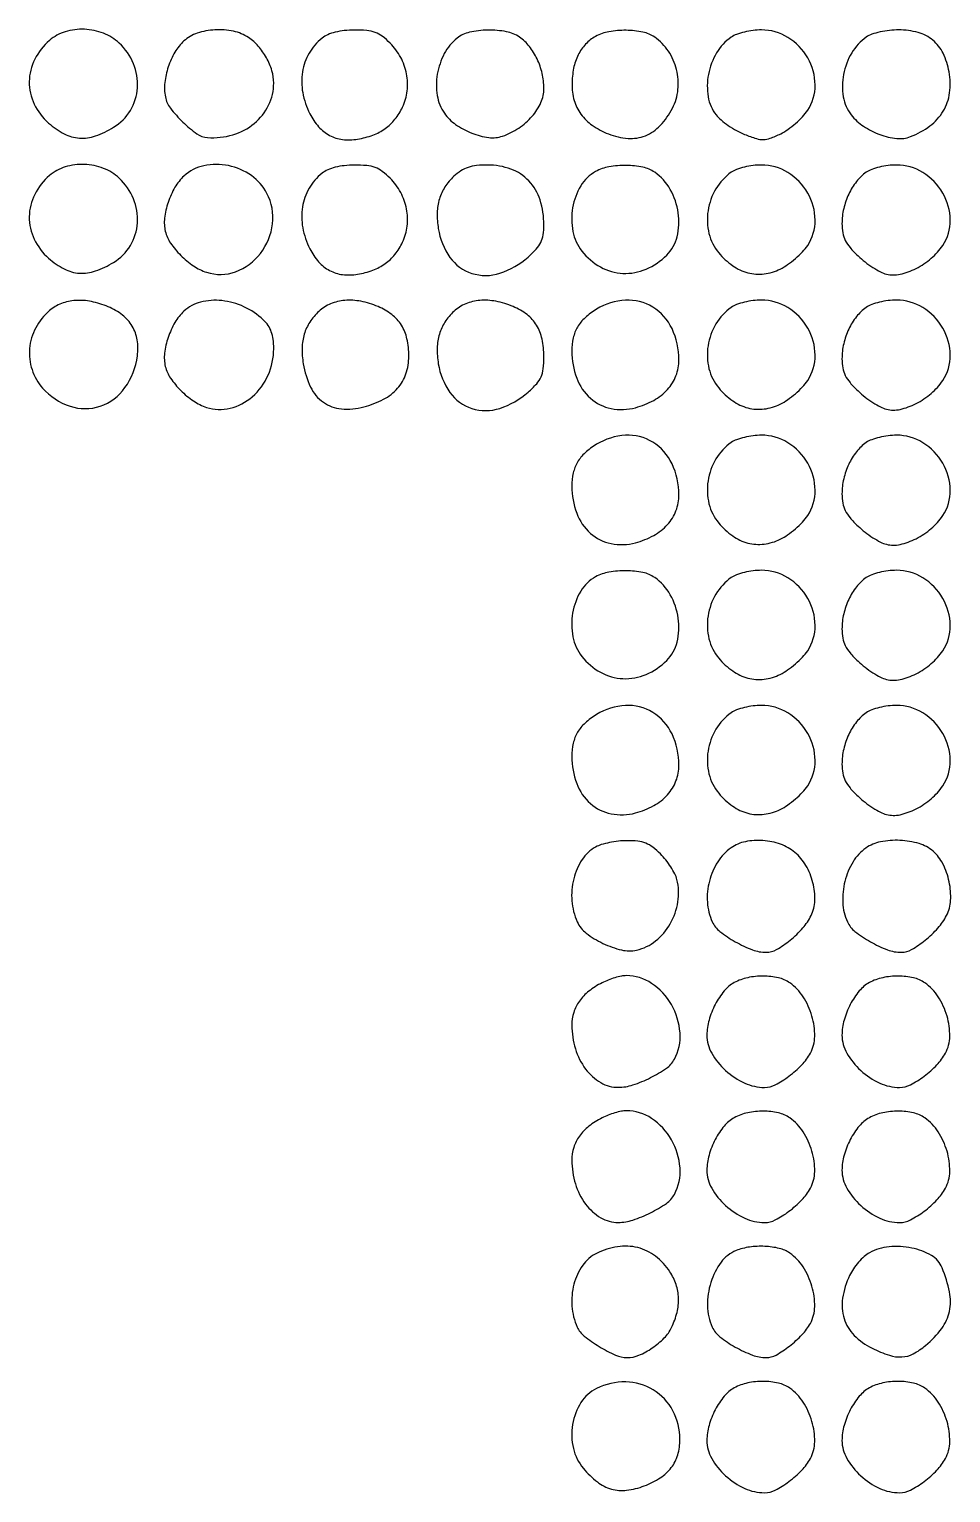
# Model space of a CAD drawing. Extents: x 21 to 1898, y 209 to 908.
# Drawn here: x 1218.5 to 1416.3, y 209 to 523.1 of the extents above; entities that cross this region are included whole.
import ezdxf

# ---------------------------------------------------------------- set-up
doc = ezdxf.new("R2010")
doc.units = 0

msp = doc.modelspace()

# ---------------------------------------------------------------- linework, layer by layer
for points in [[(1222.862018, 520.745033, 0.100559), (1219.679788, 516.688949, 0.113864), (1218.515318, 511.890162, 0.114303), (1219.572223, 507.08058, 0.101934), (1222.66129, 502.992529, 0.060502), (1226.032903, 500.687489, 0.104134), (1229.296742, 499.779633, 0.100388), (1232.73336, 500.251068, 0.053264), (1236.632343, 502.100287, 0.120397), (1240.220822, 505.714212, 0.119761), (1241.747374, 510.582855, 0.115563), (1240.889159, 515.747981, 0.106571), (1237.816832, 520.171104, 0.09609), (1234.449015, 522.281467, 0.082642), (1230.350049, 523.12632, 0.083698), (1226.246086, 522.595418, 0.102719)], [(1251.726909, 520.622712, 0.073299), (1249.788879, 518.211611, 0.05235), (1248.355672, 515.054211, 0.052502), (1247.613252, 511.680295, 0.075284), (1247.731211, 508.625747, 0.116811), (1248.819251, 506.198788, 0.037255), (1251.472124, 503.225411, 0.036582), (1254.496326, 500.705454, 0.139527), (1256.784796, 499.884846, 0.088447), (1262.218282, 500.481637, 0.101171), (1266.829625, 502.92641, 0.107856), (1269.905294, 506.834439, 0.113456), (1271, 511.596713, 0.074424), (1270.603021, 514.248962, 0.052426), (1269.421558, 517.028629, 0.051993), (1267.672167, 519.528693, 0.069189), (1265.586295, 521.3515, 0.093195), (1262.340428, 522.701646, 0.06531), (1258.382623, 523.010582, 0.066485), (1254.562125, 522.294389, 0.107745)], [(1281.36704, 521.227764, 0.091255), (1278.599596, 517.994737, 0.091762), (1277.17127, 513.994425, 0.08638), (1277.226466, 509.542953, 0.070153), (1278.751554, 505.013911, 0.063807), (1280.637557, 502.211251, 0.090623), (1282.985951, 500.349677, 0.093275), (1285.787061, 499.472405, 0.071535), (1289, 499.553799, 0.045829), (1292.286837, 500.427286, 0.066907), (1294.933807, 501.822053, 0.070186), (1297.028642, 503.807982, 0.056803), (1298.671681, 506.437699, 0.082562), (1299.666165, 509.893246, 0.077066), (1299.525004, 513.571706, 0.075298), (1298.263926, 517.108624, 0.073278), (1296.003383, 520.150463, 0.035261), (1294.311405, 521.619263, 0.07301), (1292.778064, 522.454249, 0.065556), (1290.963599, 522.863745, 0.023916), (1288.326923, 522.977764, 0.025794), (1286.150656, 522.855366, 0.034658), (1284.207402, 522.507678, 0.039441), (1282.58062, 521.95922, 0.069314)], [(1310.36704, 521.227764, 0.100896), (1307.625724, 517.898575, 0.080082), (1306.122093, 513.478845, 0.081773), (1306.099566, 508.901188, 0.113674), (1307.6325, 505.114292, 0.088164), (1310.048937, 502.705035, 0.058384), (1313.511937, 500.851674, 0.059926), (1317.166614, 499.898772, 0.118241), (1320.134272, 500.196652, 0.063396), (1323.614375, 501.929762, 0.067406), (1326.468958, 504.450046, 0.073465), (1328.353554, 507.414759, 0.10528), (1329, 510.45087, 0.05717), (1328.632607, 513.653524, 0.053756), (1327.547944, 516.760883, 0.055727), (1325.878491, 519.456016, 0.073597), (1323.783205, 521.439296, 0.10798), (1320.964634, 522.617327, 0.049171), (1316.964208, 522.948105, 0.049234), (1313.012945, 522.495082, 0.117609)], [(1340.110071, 521.604493, 0.077274), (1337.9461, 519.923822, 0.073964), (1336.356249, 517.64205, 0.066574), (1335.38214, 514.778897, 0.046627), (1335.035435, 511.384859, 0.070774), (1335.505016, 507.867036, 0.089363), (1336.937326, 504.919008, 0.084301), (1339.386324, 502.534426, 0.055872), (1342.852018, 500.675887, 0.077322), (1347.059029, 499.707366, 0.113944), (1350.789694, 500.290189, 0.109973), (1353.979158, 502.476653, 0.068491), (1356.602379, 506.19798, 0.094682), (1357.788827, 510.196463, 0.086508), (1357.475335, 514.4869, 0.086165), (1355.725454, 518.432569, 0.092878), (1352.783205, 521.439296, 0.102938), (1350.253941, 522.526163, 0.046952), (1346.661073, 522.911602, 0.046603), (1342.970696, 522.615354, 0.083408)], [(1369.216795, 521.439296, 0.106475), (1366.090007, 518.066951, 0.086208), (1364.331586, 513.444337, 0.089104), (1364.265487, 508.642662, 0.126301), (1365.981279, 504.750929, 0.05195), (1367.032556, 503.667468, 0.024376), (1368.591325, 502.487582, 0.023844), (1370.361014, 501.398911, 0.030813), (1372.084318, 500.582939, 0.017018), (1374.624159, 499.665663, 0.08264), (1376.133939, 499.441127, 0.088723), (1377.583811, 499.72636, 0.021243), (1379.839842, 500.716869, 0.039521), (1381.388766, 501.635242, 0.025121), (1383.040265, 502.928723, 0.025197), (1384.542439, 504.370941, 0.042038), (1385.632166, 505.742612, 0.151201), (1387.238024, 511.179572, 0.127943), (1385.647976, 516.982634, 0.124472), (1381.378676, 521.388904, 0.139269), (1375.70673, 523, 0.031931), (1373.911611, 522.885244, 0.027087), (1372.042353, 522.541543, 0.027979), (1370.370404, 522.039071, 0.065876)], [(1398.216795, 521.439296, 0.106475), (1395.090007, 518.066951, 0.086208), (1393.331586, 513.444337, 0.089104), (1393.265487, 508.642662, 0.126301), (1394.981279, 504.750929, 0.079329), (1397.605033, 502.32641, 0.059265), (1401.123166, 500.542703, 0.061742), (1404.762796, 499.700037, 0.117412), (1407.726828, 500.08624, 0.070724), (1411.884396, 502.382071, 0.097379), (1414.725845, 505.551405, 0.100395), (1416.101422, 509.482092, 0.079513), (1416.001398, 513.992356, 0.067404), (1414.701649, 517.974822, 0.107194), (1412.502196, 520.787563, 0.106975), (1409.331505, 522.440037, 0.066925), (1405.166743, 523, 0.028249), (1403.168691, 522.887023, 0.026989), (1401.164946, 522.549389, 0.028341), (1399.410113, 522.049402, 0.069306)], [(1222.862018, 491.745033, 0.100559), (1219.679788, 487.688949, 0.113864), (1218.515318, 482.890162, 0.114303), (1219.572223, 478.08058, 0.101934), (1222.66129, 473.992529, 0.060502), (1226.032903, 471.687489, 0.104134), (1229.296742, 470.779633, 0.100388), (1232.73336, 471.251068, 0.053264), (1236.632343, 473.100287, 0.120397), (1240.220822, 476.714212, 0.119761), (1241.747374, 481.582855, 0.115563), (1240.889159, 486.747981, 0.106571), (1237.816832, 491.171104, 0.09609), (1234.449015, 493.281467, 0.082642), (1230.350049, 494.12632, 0.083698), (1226.246086, 493.595418, 0.102719)], [(1251.726909, 491.622712, 0.07466), (1249.796612, 489.207872, 0.049896), (1248.333047, 485.979149, 0.050652), (1247.562481, 482.607212, 0.090257), (1247.722937, 479.774203, 0.090528), (1248.840798, 477.251845, 0.047744), (1251.036812, 474.608097, 0.046858), (1253.782384, 472.348604, 0.069151), (1256.579191, 470.973865, 0.16957), (1262.805337, 471.080772, 0.141894), (1268.152991, 475.021081, 0.134982), (1270.736645, 481.387281, 0.149713), (1269.551112, 487.90116, 0.120948), (1266.214733, 491.720738, 0.101915), (1261.275781, 493.86128, 0.104667), (1256.005723, 493.84684, 0.134832)], [(1281.36704, 492.227764, 0.091255), (1278.599596, 488.994737, 0.091762), (1277.17127, 484.994425, 0.08638), (1277.226466, 480.542953, 0.070153), (1278.751554, 476.013911, 0.063807), (1280.637557, 473.211251, 0.090623), (1282.985951, 471.349677, 0.093275), (1285.787061, 470.472405, 0.071535), (1289, 470.553799, 0.045829), (1292.286837, 471.427286, 0.066907), (1294.933807, 472.822053, 0.070186), (1297.028642, 474.807982, 0.056803), (1298.671681, 477.437699, 0.082562), (1299.666165, 480.893246, 0.077066), (1299.525004, 484.571706, 0.075298), (1298.263926, 488.108624, 0.073278), (1296.003383, 491.150463, 0.035261), (1294.311405, 492.619263, 0.07301), (1292.778064, 493.454249, 0.065556), (1290.963599, 493.863745, 0.023916), (1288.326923, 493.977764, 0.025794), (1286.150656, 493.855366, 0.034658), (1284.207402, 493.507678, 0.039441), (1282.58062, 492.95922, 0.069314)], [(1309.686466, 491.585231, 0.0614), (1307.749862, 489.289467, 0.07218), (1306.554246, 486.709665, 0.067475), (1306.092037, 483.754109, 0.045346), (1306.332261, 480.339943, 0.113337), (1308.839811, 474.179943, 0.164458), (1313.535874, 470.737955, 0.15695), (1319.534035, 470.767092, 0.101425), (1325.616944, 474.236822, 0.027445), (1327.361088, 475.946466, 0.07152), (1328.347484, 477.395376, 0.077439), (1328.842253, 478.992868, 0.03646), (1329, 481.153252, 0.076626), (1328.176475, 486.495391, 0.112622), (1325.783246, 490.578074, 0.11716), (1321.938242, 493.113922, 0.087669), (1316.923516, 494, 0.026444), (1314.549017, 493.874331, 0.054128), (1312.729135, 493.479009, 0.061444), (1311.187831, 492.744361, 0.045002)], [(1340.110071, 492.604493, 0.131273), (1336.913594, 489.522543, 0.093296), (1335.167611, 484.834688, 0.091374), (1335.227528, 479.741644, 0.11868), (1337.1679, 475.513679, 0.099741), (1341.167424, 472.107462, 0.115305), (1345.972703, 470.741108, 0.11378), (1350.935545, 471.639837, 0.095202), (1355.376556, 474.649283, 0.136898), (1357.604848, 478.602317, 0.096787), (1357.851814, 483.720296, 0.092654), (1356.131417, 488.750597, 0.11183), (1352.783205, 492.439296, 0.102938), (1350.253941, 493.526163, 0.046952), (1346.661073, 493.911602, 0.046603), (1342.970696, 493.615354, 0.083408)], [(1369.216795, 492.439296, 0.106225), (1365.932085, 488.900131, 0.09592), (1364.23954, 484.193568, 0.097917), (1364.442396, 479.279179, 0.11628), (1366.532726, 475.143477, 0.063921), (1369.529015, 472.38763, 0.089958), (1372.812034, 470.855979, 0.095932), (1376.260507, 470.628708, 0.082801), (1379.742753, 471.670484, 0.038703), (1381.328943, 472.606871, 0.025087), (1383.011745, 473.915097, 0.025213), (1384.535771, 475.367655, 0.042943), (1385.632166, 476.742612, 0.151201), (1387.238024, 482.179572, 0.127943), (1385.647976, 487.982634, 0.124472), (1381.378676, 492.388904, 0.139269), (1375.70673, 494, 0.031931), (1373.911611, 493.885244, 0.027087), (1372.042353, 493.541543, 0.027979), (1370.370404, 493.039071, 0.065876)], [(1398.216795, 492.439296, 0.07367), (1396.118035, 490.452156, 0.055947), (1394.449223, 487.753678, 0.053885), (1393.366686, 484.638159, 0.056748), (1393, 481.417737, 0.043934), (1393.174905, 479.431037, 0.07147), (1393.703956, 477.825545, 0.062399), (1394.722426, 476.290035, 0.026099), (1396.440394, 474.491445, 0.024651), (1397.951841, 473.200588, 0.021675), (1399.647574, 472.004754, 0.022252), (1401.273503, 471.060007, 0.059061), (1402.527264, 470.582513, 0.117368), (1405.459929, 470.546625, 0.062407), (1408.894818, 471.785235, 0.058753), (1412.166329, 473.966742, 0.06961), (1414.632166, 476.742612, 0.151201), (1416.238024, 482.179572, 0.127943), (1414.647976, 487.982634, 0.124472), (1410.378676, 492.388904, 0.139269), (1404.70673, 494, 0.031931), (1402.911611, 493.885244, 0.027087), (1401.042353, 493.541543, 0.027979), (1399.370404, 493.039071, 0.065876)], [(1222.862018, 462.745033, 0.094691), (1219.899678, 459.058286, 0.100137), (1218.579959, 454.610668, 0.102162), (1219.103173, 450.072199, 0.102667), (1221.381239, 446.121121, 0.130283), (1227.265006, 442.232014, 0.164478), (1233.751036, 442.239028, 0.158903), (1239.061143, 446.211563, 0.12058), (1241.730276, 453.025721, 0.073293), (1241.68582, 456.447357, 0.094531), (1240.616695, 459.396209, 0.092573), (1238.514671, 461.78833, 0.067467), (1235.454338, 463.583526, 0.049152), (1231.8465, 464.6899, 0.066553), (1228.447963, 464.915964, 0.074346), (1225.411204, 464.253105, 0.085652)], [(1251.726909, 462.622712, 0.07466), (1249.796612, 460.207872, 0.049896), (1248.333047, 456.979149, 0.050652), (1247.562481, 453.607212, 0.090257), (1247.722937, 450.774203, 0.090528), (1248.840798, 448.251845, 0.047744), (1251.036812, 445.608097, 0.046858), (1253.782384, 443.348604, 0.069151), (1256.579191, 441.973865, 0.141145), (1261.63897, 441.779791, 0.119619), (1266.400246, 444.259817, 0.109677), (1269.791083, 448.871556, 0.104024), (1270.996262, 454.575686, 0.031473), (1270.871356, 456.587476, 0.055938), (1270.482516, 458.1995, 0.063181), (1269.789398, 459.548441, 0.054353), (1268.75, 460.759074, 0.079347), (1264.612119, 463.556024, 0.08193), (1259.854183, 464.885829, 0.089779), (1255.299412, 464.566316, 0.125223)], [(1280.686466, 462.585231, 0.0614), (1278.749862, 460.289467, 0.07218), (1277.554246, 457.709665, 0.067475), (1277.092037, 454.754109, 0.045346), (1277.332261, 451.339943, 0.071572), (1278.897706, 446.346141, 0.12704), (1281.656671, 443.066597, 0.134798), (1285.530812, 441.649396, 0.085567), (1290.347456, 442.074395, 0.055843), (1294.570601, 443.713827, 0.091179), (1297.587921, 446.073614, 0.100584), (1299.379026, 449.167814, 0.081237), (1300, 452.964585, 0.053002), (1299.604822, 456.682049, 0.086027), (1298.419423, 459.620504, 0.090561), (1296.36766, 461.887048, 0.064762), (1293.401426, 463.605633, 0.049622), (1289.701764, 464.736369, 0.069495), (1286.256135, 464.938812, 0.078403), (1283.212233, 464.204988, 0.088822)], [(1309.686466, 462.585231, 0.0614), (1307.749862, 460.289467, 0.07218), (1306.554246, 457.709665, 0.067475), (1306.092037, 454.754109, 0.045346), (1306.332261, 451.339943, 0.113337), (1308.839811, 445.179943, 0.164458), (1313.535874, 441.737955, 0.15695), (1319.534035, 441.767092, 0.101425), (1325.616944, 445.236822, 0.027456), (1327.449342, 447.033049, 0.081132), (1328.410165, 448.504196, 0.079102), (1328.865933, 450.225951, 0.025231), (1329, 452.881086, 0.05185), (1328.608075, 456.650326, 0.086304), (1327.428838, 459.607938, 0.09142), (1325.379432, 461.880049, 0.064784), (1322.401426, 463.605633, 0.049622), (1318.701764, 464.736369, 0.069495), (1315.256135, 464.938812, 0.078403), (1312.212233, 464.204988, 0.088822)], [(1340.313822, 463.049773, 0.046085), (1337.854442, 461.219965, 0.076768), (1336.222862, 459.226096, 0.079726), (1335.307208, 456.889268, 0.053635), (1335, 454.033623, 0.089051), (1336.036968, 448.257454, 0.123126), (1338.999085, 443.93039, 0.133659), (1343.442035, 441.730528, 0.114759), (1348.669564, 441.911023, 0.059952), (1352.570919, 443.481925, 0.082936), (1355.52735, 445.814785, 0.091831), (1357.360361, 448.777116, 0.093007), (1358, 452.186024, 0.110394), (1356.504987, 458.874773, 0.146068), (1352.365445, 463.501508, 0.152729), (1346.520477, 464.979762, 0.123663)], [(1369.216795, 463.439296, 0.106225), (1365.932085, 459.900131, 0.09592), (1364.23954, 455.193568, 0.097917), (1364.442396, 450.279179, 0.11628), (1366.532726, 446.143477, 0.063921), (1369.529015, 443.38763, 0.089958), (1372.812034, 441.855979, 0.095932), (1376.260507, 441.628708, 0.082801), (1379.742753, 442.670484, 0.038703), (1381.328943, 443.606871, 0.025087), (1383.011745, 444.915097, 0.025213), (1384.535771, 446.367655, 0.042943), (1385.632166, 447.742612, 0.151201), (1387.238024, 453.179572, 0.127943), (1385.647976, 458.982634, 0.124472), (1381.378676, 463.388904, 0.139269), (1375.70673, 465, 0.031931), (1373.911611, 464.885244, 0.027087), (1372.042353, 464.541543, 0.027979), (1370.370404, 464.039071, 0.065876)], [(1398.216795, 463.439296, 0.07367), (1396.118035, 461.452156, 0.055947), (1394.449223, 458.753678, 0.053885), (1393.366686, 455.638159, 0.056748), (1393, 452.417737, 0.043934), (1393.174905, 450.431037, 0.07147), (1393.703956, 448.825545, 0.062399), (1394.722426, 447.290035, 0.026099), (1396.440394, 445.491445, 0.024651), (1397.951841, 444.200588, 0.021675), (1399.647574, 443.004754, 0.022252), (1401.273503, 442.060007, 0.059061), (1402.527264, 441.582513, 0.117368), (1405.459929, 441.546625, 0.062407), (1408.894818, 442.785235, 0.058753), (1412.166329, 444.966742, 0.06961), (1414.632166, 447.742612, 0.151201), (1416.238024, 453.179572, 0.127943), (1414.647976, 458.982634, 0.124472), (1410.378676, 463.388904, 0.139269), (1404.70673, 465, 0.031931), (1402.911611, 464.885244, 0.027087), (1401.042353, 464.541543, 0.027979), (1399.370404, 464.039071, 0.065876)], [(1340.313822, 434.049773, 0.046085), (1337.854442, 432.219965, 0.076768), (1336.222862, 430.226096, 0.079726), (1335.307208, 427.889268, 0.053635), (1335, 425.033623, 0.089051), (1336.036968, 419.257454, 0.123126), (1338.999085, 414.93039, 0.133659), (1343.442035, 412.730528, 0.114759), (1348.669564, 412.911023, 0.059952), (1352.570919, 414.481925, 0.082936), (1355.52735, 416.814785, 0.091831), (1357.360361, 419.777116, 0.093007), (1358, 423.186024, 0.110394), (1356.504987, 429.874773, 0.146068), (1352.365445, 434.501508, 0.152729), (1346.520477, 435.979762, 0.123663)], [(1369.216795, 434.439296, 0.106225), (1365.932085, 430.900131, 0.09592), (1364.23954, 426.193568, 0.097917), (1364.442396, 421.279179, 0.11628), (1366.532726, 417.143477, 0.063921), (1369.529015, 414.38763, 0.089958), (1372.812034, 412.855979, 0.095932), (1376.260507, 412.628708, 0.082801), (1379.742753, 413.670484, 0.038703), (1381.328943, 414.606871, 0.025087), (1383.011745, 415.915097, 0.025213), (1384.535771, 417.367655, 0.042943), (1385.632166, 418.742612, 0.151201), (1387.238024, 424.179572, 0.127943), (1385.647976, 429.982634, 0.124472), (1381.378676, 434.388904, 0.139269), (1375.70673, 436, 0.031931), (1373.911611, 435.885244, 0.027087), (1372.042353, 435.541543, 0.027979), (1370.370404, 435.039071, 0.065876)], [(1398.216795, 434.439296, 0.07367), (1396.118035, 432.452156, 0.055947), (1394.449223, 429.753678, 0.053885), (1393.366686, 426.638159, 0.056748), (1393, 423.417737, 0.043934), (1393.174905, 421.431037, 0.07147), (1393.703956, 419.825545, 0.062399), (1394.722426, 418.290035, 0.026099), (1396.440394, 416.491445, 0.024651), (1397.951841, 415.200588, 0.021675), (1399.647574, 414.004754, 0.022252), (1401.273503, 413.060007, 0.059061), (1402.527264, 412.582513, 0.117368), (1405.459929, 412.546625, 0.062407), (1408.894818, 413.785235, 0.058753), (1412.166329, 415.966742, 0.06961), (1414.632166, 418.742612, 0.151201), (1416.238024, 424.179572, 0.127943), (1414.647976, 429.982634, 0.124472), (1410.378676, 434.388904, 0.139269), (1404.70673, 436, 0.031931), (1402.911611, 435.885244, 0.027087), (1401.042353, 435.541543, 0.027979), (1399.370404, 435.039071, 0.065876)], [(1340.110071, 405.604493, 0.131273), (1336.913594, 402.522543, 0.093296), (1335.167611, 397.834688, 0.091374), (1335.227528, 392.741644, 0.11868), (1337.1679, 388.513679, 0.099741), (1341.167424, 385.107462, 0.115305), (1345.972703, 383.741108, 0.11378), (1350.935545, 384.639837, 0.095202), (1355.376556, 387.649283, 0.136898), (1357.604848, 391.602317, 0.096787), (1357.851814, 396.720296, 0.092654), (1356.131417, 401.750597, 0.11183), (1352.783205, 405.439296, 0.102938), (1350.253941, 406.526163, 0.046952), (1346.661073, 406.911602, 0.046603), (1342.970696, 406.615354, 0.083408)], [(1369.216795, 405.439296, 0.106225), (1365.932085, 401.900131, 0.09592), (1364.23954, 397.193568, 0.097917), (1364.442396, 392.279179, 0.11628), (1366.532726, 388.143477, 0.063921), (1369.529015, 385.38763, 0.089958), (1372.812034, 383.855979, 0.095932), (1376.260507, 383.628708, 0.082801), (1379.742753, 384.670484, 0.038703), (1381.328943, 385.606871, 0.025087), (1383.011745, 386.915097, 0.025213), (1384.535771, 388.367655, 0.042943), (1385.632166, 389.742612, 0.151201), (1387.238024, 395.179572, 0.127943), (1385.647976, 400.982634, 0.124472), (1381.378676, 405.388904, 0.139269), (1375.70673, 407, 0.031931), (1373.911611, 406.885244, 0.027087), (1372.042353, 406.541543, 0.027979), (1370.370404, 406.039071, 0.065876)], [(1398.216795, 405.439296, 0.07367), (1396.118035, 403.452156, 0.055947), (1394.449223, 400.753678, 0.053885), (1393.366686, 397.638159, 0.056748), (1393, 394.417737, 0.043934), (1393.174905, 392.431037, 0.07147), (1393.703956, 390.825545, 0.062399), (1394.722426, 389.290035, 0.026099), (1396.440394, 387.491445, 0.024651), (1397.951841, 386.200588, 0.021675), (1399.647574, 385.004754, 0.022252), (1401.273503, 384.060007, 0.059061), (1402.527264, 383.582513, 0.117368), (1405.459929, 383.546625, 0.062407), (1408.894818, 384.785235, 0.058753), (1412.166329, 386.966742, 0.06961), (1414.632166, 389.742612, 0.151201), (1416.238024, 395.179572, 0.127943), (1414.647976, 400.982634, 0.124472), (1410.378676, 405.388904, 0.139269), (1404.70673, 407, 0.031931), (1402.911611, 406.885244, 0.027087), (1401.042353, 406.541543, 0.027979), (1399.370404, 406.039071, 0.065876)], [(1340.313822, 376.049773, 0.046085), (1337.854442, 374.219965, 0.076768), (1336.222862, 372.226096, 0.079726), (1335.307208, 369.889268, 0.053635), (1335, 367.033623, 0.089051), (1336.036968, 361.257454, 0.123126), (1338.999085, 356.93039, 0.133659), (1343.442035, 354.730528, 0.114759), (1348.669564, 354.911023, 0.059952), (1352.570919, 356.481925, 0.082936), (1355.52735, 358.814785, 0.091831), (1357.360361, 361.777116, 0.093007), (1358, 365.186024, 0.110394), (1356.504987, 371.874773, 0.146068), (1352.365445, 376.501508, 0.152729), (1346.520477, 377.979762, 0.123663)], [(1369.216795, 376.439296, 0.106225), (1365.932085, 372.900131, 0.09592), (1364.23954, 368.193568, 0.097917), (1364.442396, 363.279179, 0.11628), (1366.532726, 359.143477, 0.063921), (1369.529015, 356.38763, 0.089958), (1372.812034, 354.855979, 0.095932), (1376.260507, 354.628708, 0.082801), (1379.742753, 355.670484, 0.038703), (1381.328943, 356.606871, 0.025087), (1383.011745, 357.915097, 0.025213), (1384.535771, 359.367655, 0.042943), (1385.632166, 360.742612, 0.151201), (1387.238024, 366.179572, 0.127943), (1385.647976, 371.982634, 0.124472), (1381.378676, 376.388904, 0.139269), (1375.70673, 378, 0.031931), (1373.911611, 377.885244, 0.027087), (1372.042353, 377.541543, 0.027979), (1370.370404, 377.039071, 0.065876)], [(1398.216795, 376.439296, 0.07367), (1396.118035, 374.452156, 0.055947), (1394.449223, 371.753678, 0.053885), (1393.366686, 368.638159, 0.056748), (1393, 365.417737, 0.043934), (1393.174905, 363.431037, 0.07147), (1393.703956, 361.825545, 0.062399), (1394.722426, 360.290035, 0.026099), (1396.440394, 358.491445, 0.024651), (1397.951841, 357.200588, 0.021675), (1399.647574, 356.004754, 0.022252), (1401.273503, 355.060007, 0.059061), (1402.527264, 354.582513, 0.117368), (1405.459929, 354.546625, 0.062407), (1408.894818, 355.785235, 0.058753), (1412.166329, 357.966742, 0.06961), (1414.632166, 360.742612, 0.151201), (1416.238024, 366.179572, 0.127943), (1414.647976, 371.982634, 0.124472), (1410.378676, 376.388904, 0.139269), (1404.70673, 378, 0.031931), (1402.911611, 377.885244, 0.027087), (1401.042353, 377.541543, 0.027979), (1399.370404, 377.039071, 0.065876)], [(1340.110071, 347.604493, 0.121619), (1337.194591, 344.898473, 0.084905), (1335.393567, 340.768117, 0.079941), (1335.00262, 336.025183, 0.08778), (1336.153791, 331.56181, 0.122521), (1338.097997, 329.114601, 0.052769), (1341.674965, 326.920674, 0.052643), (1345.667506, 325.510401, 0.113119), (1348.913218, 325.48094, 0.115743), (1352.983901, 327.43058, 0.093984), (1356.132226, 331.121294, 0.091185), (1357.777142, 335.816579, 0.100589), (1357.558846, 340.621562, 0.056463), (1357.104013, 341.834673, 0.024742), (1356.248214, 343.325935, 0.024105), (1355.173683, 344.835335, 0.029642), (1354.025711, 346.128135, 0.034238), (1352.37208, 347.56958, 0.068397), (1350.862465, 348.417801, 0.066016), (1349.144635, 348.844554, 0.02997), (1346.826923, 348.964565, 0.026117), (1344.995033, 348.853763, 0.021791), (1343.068992, 348.550427, 0.022344), (1341.32862, 348.116281, 0.054293)], [(1369.216795, 347.439296, 0.097755), (1366.311618, 344.412462, 0.08004), (1364.519573, 340.292267, 0.078987), (1364.097856, 335.764644, 0.090938), (1365.153791, 331.56181, 0.119815), (1366.78466, 329.486376, 0.037753), (1370.085075, 327.272675, 0.038312), (1373.769599, 325.543668, 0.09079), (1376.738999, 325, 0.131874), (1378.969242, 325.598632, 0.040178), (1381.870207, 327.603723, 0.040424), (1384.592423, 330.221801, 0.066583), (1386.369251, 332.869116, 0.106678), (1387.184267, 336.12061, 0.071349), (1386.763905, 339.947357, 0.069127), (1385.251594, 343.627491, 0.08605), (1382.873767, 346.452765, 0.089538), (1379.824693, 348.202221, 0.067652), (1376.039317, 348.998008, 0.068921), (1372.256327, 348.749816, 0.102324)], [(1398.116873, 347.369307, 0.104661), (1395.3632, 344.420671, 0.07439), (1393.620921, 340.231663, 0.073322), (1393.164717, 335.650927, 0.09539), (1394.153791, 331.56181, 0.119815), (1395.78466, 329.486376, 0.037753), (1399.085075, 327.272675, 0.038312), (1402.769599, 325.543668, 0.09079), (1405.738999, 325, 0.131728), (1407.956882, 325.594634, 0.039715), (1410.85596, 327.592012, 0.039898), (1413.59967, 330.212478, 0.062924), (1415.443429, 332.890604, 0.106886), (1416.324739, 336.147278, 0.064685), (1416.01272, 340.146229, 0.064175), (1414.679818, 343.972224, 0.099584), (1412.538122, 346.720868, 0.106962), (1409.545304, 348.345186, 0.059872), (1405.441611, 349.02655, 0.059761), (1401.281348, 348.71626, 0.104676)], [(1341.5, 318.463839, 0.047655), (1338.644499, 316.652744, 0.072737), (1336.615676, 314.539918, 0.080547), (1335.413588, 312.108479, 0.07474), (1335, 309.357097, 0.074453), (1335.758677, 304.290301, 0.086428), (1337.962562, 299.948302, 0.098938), (1341.209413, 297.034165, 0.136565), (1344.972506, 296.021962, 0.077237), (1348.104388, 296.536567, 0.036518), (1351.900942, 298.097282, 0.03573), (1355.302901, 300.110987, 0.118933), (1357.019318, 302.036096, 0.142192), (1358.225834, 307.727233, 0.112435), (1356.373163, 313.769577, 0.114255), (1352.121552, 318.342836, 0.150395), (1346.702947, 319.993839, 0.049748), (1345.647678, 319.885603, 0.021098), (1344.265866, 319.54186, 0.020625), (1342.81011, 319.047701, 0.025379)], [(1369.881475, 318.496912, 0.095838), (1367.706665, 316.706035, 0.052443), (1365.789826, 313.818443, 0.050975), (1364.450418, 310.45893, 0.069491), (1364, 307.23373, 0.130485), (1365.027067, 303.365169, 0.078822), (1368.013721, 299.643968, 0.076598), (1372.11261, 296.933522, 0.108259), (1376.373615, 296, 0.120243), (1378.676286, 296.561886, 0.040969), (1381.611797, 298.40463, 0.04089), (1384.37071, 300.844942, 0.067215), (1386.205371, 303.357861, 0.121519), (1387.141961, 306.957332, 0.07462), (1386.543606, 311.321405, 0.072207), (1384.644716, 315.468531, 0.096859), (1381.783205, 318.439296, 0.096584), (1379.333926, 319.528505, 0.055314), (1376.109539, 319.90212, 0.053739), (1372.749624, 319.556402, 0.072096)], [(1398.881475, 318.496912, 0.095838), (1396.706665, 316.706035, 0.052443), (1394.789826, 313.818443, 0.050975), (1393.450418, 310.45893, 0.069491), (1393, 307.23373, 0.130485), (1394.027067, 303.365169, 0.078822), (1397.013721, 299.643968, 0.076598), (1401.11261, 296.933522, 0.108259), (1405.373615, 296, 0.120243), (1407.676286, 296.561886, 0.040969), (1410.611797, 298.40463, 0.04089), (1413.37071, 300.844942, 0.067215), (1415.205371, 303.357861, 0.121519), (1416.141961, 306.957332, 0.07462), (1415.543606, 311.321405, 0.072207), (1413.644716, 315.468531, 0.096859), (1410.783205, 318.439296, 0.096584), (1408.333926, 319.528505, 0.055314), (1405.109539, 319.90212, 0.053739), (1401.749624, 319.556402, 0.072096)], [(1341.5, 289.463839, 0.047655), (1338.644499, 287.652744, 0.072737), (1336.615676, 285.539918, 0.080547), (1335.413588, 283.108479, 0.07474), (1335, 280.357097, 0.074453), (1335.758677, 275.290301, 0.086428), (1337.962562, 270.948302, 0.098938), (1341.209413, 268.034165, 0.136565), (1344.972506, 267.021962, 0.077237), (1348.104388, 267.536567, 0.036518), (1351.900942, 269.097282, 0.03573), (1355.302901, 271.110987, 0.118933), (1357.019318, 273.036096, 0.142192), (1358.225834, 278.727233, 0.112435), (1356.373163, 284.769577, 0.114255), (1352.121552, 289.342836, 0.150395), (1346.702947, 290.993839, 0.049748), (1345.647678, 290.885603, 0.021098), (1344.265866, 290.54186, 0.020625), (1342.81011, 290.047701, 0.025379)], [(1369.881475, 289.496912, 0.095838), (1367.706665, 287.706035, 0.052443), (1365.789826, 284.818443, 0.050975), (1364.450418, 281.45893, 0.069491), (1364, 278.23373, 0.130485), (1365.027067, 274.365169, 0.078822), (1368.013721, 270.643968, 0.076598), (1372.11261, 267.933522, 0.108259), (1376.373615, 267, 0.120243), (1378.676286, 267.561886, 0.040969), (1381.611797, 269.40463, 0.04089), (1384.37071, 271.844942, 0.067215), (1386.205371, 274.357861, 0.121519), (1387.141961, 277.957332, 0.07462), (1386.543606, 282.321405, 0.072207), (1384.644716, 286.468531, 0.096859), (1381.783205, 289.439296, 0.096584), (1379.333926, 290.528505, 0.055314), (1376.109539, 290.90212, 0.053739), (1372.749624, 290.556402, 0.072096)], [(1398.881475, 289.496912, 0.095838), (1396.706665, 287.706035, 0.052443), (1394.789826, 284.818443, 0.050975), (1393.450418, 281.45893, 0.069491), (1393, 278.23373, 0.130485), (1394.027067, 274.365169, 0.078822), (1397.013721, 270.643968, 0.076598), (1401.11261, 267.933522, 0.108259), (1405.373615, 267, 0.120243), (1407.676286, 267.561886, 0.040969), (1410.611797, 269.40463, 0.04089), (1413.37071, 271.844942, 0.067215), (1415.205371, 274.357861, 0.121519), (1416.141961, 277.957332, 0.07462), (1415.543606, 282.321405, 0.072207), (1413.644716, 286.468531, 0.096859), (1410.783205, 289.439296, 0.096584), (1408.333926, 290.528505, 0.055314), (1405.109539, 290.90212, 0.053739), (1401.749624, 290.556402, 0.072096)], [(1340.31531, 260.383957, 0.126431), (1337.324638, 257.815085, 0.088329), (1335.448926, 253.761553, 0.082548), (1335.011012, 249.039369, 0.089053), (1336.153791, 244.56181, 0.118504), (1337.65415, 242.642268, 0.030977), (1340.88332, 240.38765, 0.031453), (1344.391713, 238.540129, 0.105847), (1346.914595, 238, 0.101296), (1349.400824, 238.508913, 0.048612), (1352.269902, 240.079857, 0.048206), (1354.838352, 242.218935, 0.084438), (1356.422727, 244.478402, 0.049881), (1357.579872, 247.714705, 0.068751), (1357.907375, 250.780495, 0.072876), (1357.390317, 253.681897, 0.065334), (1356.053655, 256.432574, 0.083483), (1352.953905, 259.763948, 0.102567), (1349.137089, 261.609568, 0.100186), (1344.829553, 261.809052, 0.076327)], [(1370.25632, 260.971176, 0.13888), (1367.039387, 258.483462, 0.083964), (1364.846933, 254.156703, 0.0798), (1364.124913, 249.113889, 0.102981), (1365.153791, 244.56181, 0.119815), (1366.78466, 242.486376, 0.037753), (1370.085075, 240.272675, 0.038312), (1373.769599, 238.543668, 0.09079), (1376.738999, 238, 0.130007), (1378.845464, 238.557126, 0.035914), (1381.716861, 240.475217, 0.036875), (1384.439708, 242.933792, 0.066657), (1386.205371, 245.357861, 0.121519), (1387.141961, 248.957332, 0.07462), (1386.543606, 253.321405, 0.072207), (1384.644716, 257.468531, 0.096859), (1381.783205, 260.439296, 0.094969), (1379.544777, 261.443331, 0.046575), (1376.438855, 261.878463, 0.045245), (1373.133114, 261.731863, 0.061959)], [(1398.881475, 260.496912, 0.05852), (1397.760429, 259.705525, 0.0302), (1396.552896, 258.481973, 0.029547), (1395.44803, 257.056457, 0.039322), (1394.631475, 255.63582, 0.072445), (1393.129729, 250.753927, 0.114024), (1393.449421, 246.398888, 0.119939), (1395.615995, 242.776945, 0.085744), (1399.469515, 240.014757, 0.031911), (1403.166548, 238.507854, 0.094225), (1405.873169, 238.139277, 0.109745), (1408.28311, 238.809275, 0.052479), (1410.959192, 240.619116, 0.057335), (1414.402283, 244.265397, 0.10873), (1416.061837, 247.926495, 0.102812), (1416.078801, 252.087928, 0.047554), (1414.494071, 257.286985, 0.165381), (1412.19171, 259.918957, 0.080556), (1407.969333, 261.525349, 0.074818), (1403.09525, 261.785943, 0.100802)], [(1340.31531, 231.383957, 0.137564), (1336.961847, 228.37346, 0.100897), (1335.169816, 223.679724, 0.097586), (1335.329634, 218.518927, 0.119056), (1337.479752, 214.206433, 0.052235), (1340.481428, 211.313721, 0.096363), (1343.491848, 209.782998, 0.100502), (1346.767543, 209.527173, 0.060679), (1350.559792, 210.469685, 0.051628), (1353.991272, 212.204025, 0.086756), (1356.359814, 214.385112, 0.093838), (1357.730782, 217.108483, 0.069924), (1358.2, 220.447255, 0.121926), (1356.675087, 226.607716, 0.134972), (1352.485223, 231.072598, 0.133913), (1346.573326, 232.789244, 0.119186)], [(1369.881475, 231.496912, 0.095838), (1367.706665, 229.706035, 0.052443), (1365.789826, 226.818443, 0.050975), (1364.450418, 223.45893, 0.069491), (1364, 220.23373, 0.130485), (1365.027067, 216.365169, 0.078822), (1368.013721, 212.643968, 0.076598), (1372.11261, 209.933522, 0.108259), (1376.373615, 209, 0.120243), (1378.676286, 209.561886, 0.040969), (1381.611797, 211.40463, 0.04089), (1384.37071, 213.844942, 0.067215), (1386.205371, 216.357861, 0.121519), (1387.141961, 219.957332, 0.07462), (1386.543606, 224.321405, 0.072207), (1384.644716, 228.468531, 0.096859), (1381.783205, 231.439296, 0.096584), (1379.333926, 232.528505, 0.055314), (1376.109539, 232.90212, 0.053739), (1372.749624, 232.556402, 0.072096)], [(1398.881475, 231.496912, 0.095838), (1396.706665, 229.706035, 0.052443), (1394.789826, 226.818443, 0.050975), (1393.450418, 223.45893, 0.069491), (1393, 220.23373, 0.130485), (1394.027067, 216.365169, 0.078822), (1397.013721, 212.643968, 0.076598), (1401.11261, 209.933522, 0.108259), (1405.373615, 209, 0.120243), (1407.676286, 209.561886, 0.040969), (1410.611797, 211.40463, 0.04089), (1413.37071, 213.844942, 0.067215), (1415.205371, 216.357861, 0.121519), (1416.141961, 219.957332, 0.07462), (1415.543606, 224.321405, 0.072207), (1413.644716, 228.468531, 0.096859), (1410.783205, 231.439296, 0.096584), (1408.333926, 232.528505, 0.055314), (1405.109539, 232.90212, 0.053739), (1401.749624, 232.556402, 0.072096)]]:
    msp.add_lwpolyline(points, format="xyb", close=True)

doc.saveas('drawing.dxf')
